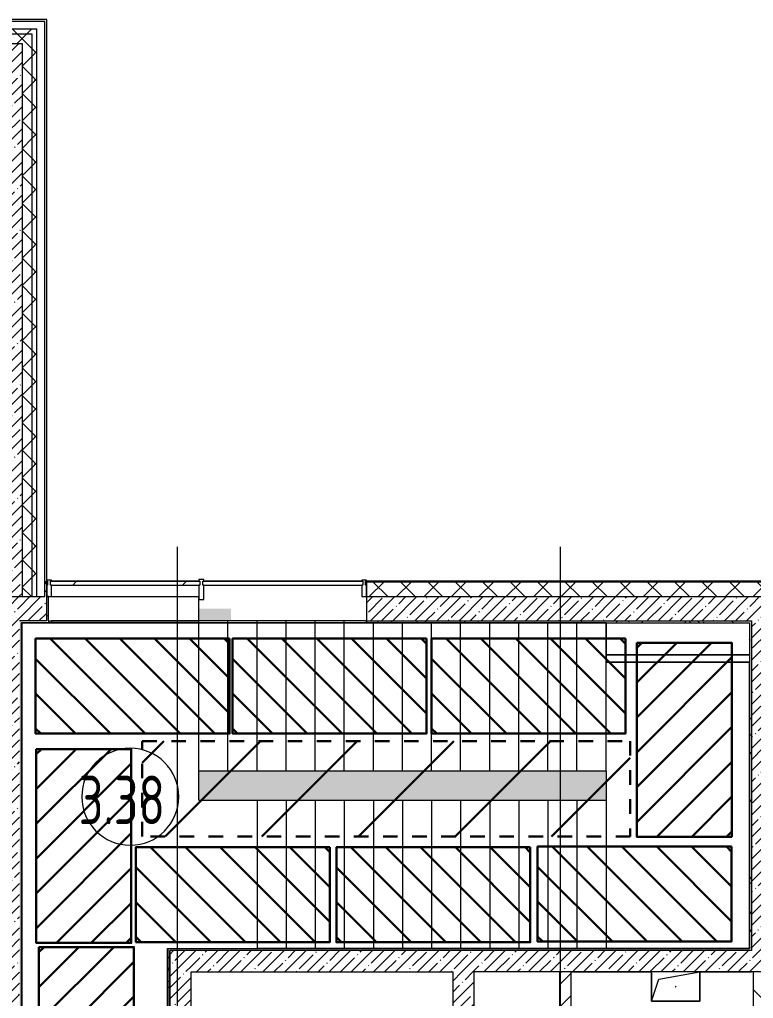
# Model space of a CAD drawing. Header units: millimetres. Extents: x -1113 to 415037, y -3642 to 354837.
# Drawn here: x 382257 to 389827, y 17257 to 27350 of the extents above; entities that cross this region are included whole.
import ezdxf

# ---------------------------------------------------------------- set-up
doc = ezdxf.new("R2010")
doc.units = ezdxf.units.MM
doc.linetypes.add('Штрих короткий', pattern=[600, 300, -300])
for name, color, linetype, lineweight in [('0) строит. леса', 20, 'Continuous', 30), ('A-AREA-BNDY', 7, 'Continuous', 5), ('A-AREA-IDEN', 7, 'Continuous', 9), ('A-FLOR', 7, 'Continuous', 9), ('A-GENM', 7, 'Continuous', 9), ('A-GLAZ-1', 7, 'Continuous', 5), ('A-GLAZ-CWMG', 7, 'Continuous', 9), ('A-GLAZ-CWMG-1', 7, 'Continuous', 20), ('A-WALL', 7, 'Continuous', 5), ('I-WALL', 7, 'Continuous', 5), ('S-STRS', 7, 'Continuous', 9), ('Оси', 7, 'Continuous', 9)]:
    doc.layers.add(name, color=color, linetype=linetype, lineweight=lineweight)
doc.layers.add('A-AREA-PATT-3', color=7, linetype='Continuous', lineweight=5, true_color=0xe6fae8, transparency=1)
doc.layers.add('A-WALL-1', color=9, linetype='Continuous', lineweight=5, true_color=0x808080)
doc.layers.add('A-WALL-FNSH-1', color=9, linetype='Continuous', lineweight=5, true_color=0x808080)
doc.styles.add('СПДС', font='ГОСТ тип А.ttf', dxfattribs={"width": 0.9})
pattern_1 = [(45, (289227.4, 1e-08), (-141.42136, 141.42136), []), (135, (289227.4, 1e-08), (-141.42136, -141.42136), [])]
pattern_2 = [(45, (289227.4, 1e-08), (-114.04925, 114.04925), []), (45, (289341.45, 1e-08), (-114.04925, 114.04925), [201.612, -40.322, 6.706, -33.617])]
pattern_3 = [(0, (289227.4, 1e-08), (243.84, 60.96), [20.117, -162.763, 20.117, -162.763, -975.36]), (0, (289227.4, 1e-08), (243.84, 60.96), [-365.76, 20.117, -345.643, 20.117, -162.763, -426.72]), (0, (289227.4, 1e-08), (243.84, 60.96), [-914.4, 20.117, -101.803, 20.117, -284.683]), (120, (289318.84, 30.48), (-174.71291, 180.691634), [20.117, -162.763, 20.117, -162.763, -975.36]), (120, (289318.84, 30.48), (-174.71291, 180.691634), [-365.76, 20.117, -345.643, 20.117, -162.763, -426.72]), (120, (289318.84, 30.48), (-174.71291, 180.691634), [-914.4, 20.117, -101.803, 20.117, -284.683]), (240, (289349.32, 152.4), (-69.12709, -241.651634), [20.117, -162.763, 20.117, -162.763, -975.36]), (240, (289349.32, 152.4), (-69.12709, -241.651634), [-365.76, 20.117, -345.643, 20.117, -162.763, -426.72]), (240, (289349.32, 152.4), (-69.12709, -241.651634), [-914.4, 20.117, -101.803, 20.117, -284.683])]

# ---------------------------------------------------------------- blocks, each defined once
blk = doc.blocks.new('GM_Отверстие прямоугольное _в плите_ - Отверстие-21610241-Объем проектирования 3 этажа')
at = {"layer": 'A-GENM'}
for p, q in [((-250, -150), (-250, 150)), ((-250, 150), (-250, -150)), ((-175, 75), (250, 150)), ((250, 150), (250, -150)), ((250, -150), (250, 150)), ((-250, -150), (-175, 75)), ((250, -150), (-250, -150)), ((-250, -150), (250, -150))]:
    blk.add_line(p, q, dxfattribs=at)
for start, end in [(360, 180), (180, 360)]:
    blk.add_arc((0, 0), 2.5, start, end, dxfattribs=at)
blk = doc.blocks.new('PNS_Панель прямоугольная - Нр_Стекло - 40мм-22855911-Объем проектирования 3 этажа')
at = {"layer": 'A-GLAZ-1'}
h = blk.add_hatch(dxfattribs=at)
h.set_pattern_fill('FP_229', color=256, style=0, pattern_type=2)
h.set_pattern_definition([(45, (-94320, -21360), (-565.6854, 565.6854), [400, -1200]), (45, (-94720, -21560), (-565.6854, 565.6854), [1200, -400]), (45, (-93920, -21760), (-565.6854, 565.6854), [400, -1200])])
h.paths.add_polyline_path([(-760, -40), (770, -40), (770, 0), (-770, 0), (-770, -40)])
for p, q in [((-770, 0), (770, 0)), ((760, 0), (-760, 0)), ((-760, -40), (760, -40))]:
    blk.add_line(p, q, dxfattribs=at)
blk = doc.blocks.new('Прямоугольный импост - Импост структурный с накладкой - 170мм-22854936-Объем проектирования 3 этажа')
at = {"layer": 'A-GLAZ-CWMG-1'}
for p, q in [((-50, 40), (-50, 160)), ((-50, 160), (0, 160)), ((0, 160), (0, 40)), ((-40, 40), (-50, 40)), ((-50, -10), (-50, 0)), ((-50, 0), (-40, 0)), ((-40, 0), (-40, 40)), ((-10, 40), (-10, 0)), ((0, 40), (-10, 40)), ((-10, 0), (0, 0)), ((0, 0), (0, -10)), ((0, -10), (-50, -10))]:
    blk.add_line(p, q, dxfattribs=at)
blk = doc.blocks.new('PNS_Панель прямоугольная1 - Нр_Стекло - 40мм-23689159-Объем проектирования 3 этажа')
at = {"layer": 'A-GLAZ-1'}
for p, q in [((-825, 0), (825, 0)), ((815, 0), (-815, 0)), ((-815, -40), (815, -40))]:
    blk.add_line(p, q, dxfattribs=at)
blk = doc.blocks.new('Прямоугольный импост - Импост структурный с накладкой - 190мм-22854925-Объем проектирования 3 этажа')
at = {"layer": 'A-GLAZ-CWMG-1'}
for p, q in [((-25, 40), (-25, 190)), ((-25, 190), (25, 190)), ((25, 190), (25, 40)), ((-15, 40), (-25, 40)), ((-25, -17), (-25, 0)), ((-25, 0), (-15, 0)), ((-15, 0), (-15, 40)), ((15, 40), (15, 0)), ((25, 40), (15, 40)), ((15, 0), (25, 0)), ((25, 0), (25, -17)), ((25, -17), (-25, -17))]:
    blk.add_line(p, q, dxfattribs=at)
blk = doc.blocks.new('Прямоугольный импост - Импост структурный с накладкой - 170мм-22854979-Объем проектирования 3 этажа')
at = {"layer": 'A-GLAZ-CWMG-1'}
for p, q in [((0, 160), (-50, 160)), ((-50, 160), (-50, 40)), ((0, 40), (0, 160)), ((-50, 40), (-40, 40)), ((-40, 0), (-50, 0)), ((-50, 0), (-50, -10)), ((-40, 40), (-40, 0)), ((-10, 0), (-10, 40)), ((-10, 40), (0, 40)), ((0, 0), (-10, 0)), ((0, -10), (0, 0)), ((-50, -10), (0, -10))]:
    blk.add_line(p, q, dxfattribs=at)
blk = doc.blocks.new('Зашивка приборов отопления40 - Зашивка приборов отопления-33325598-Объем проектирования 3 этажа')
at = {"layer": 'A-WALL'}
for p, q in [((126595, 120), (125115, 120)), ((126595, 45), (126595, 120)), ((126595, 45), (125115, 45)), ((125115, 45), (126595, 45)), ((126595, -285), (126595, 45))]:
    blk.add_line(p, q, dxfattribs=at)
blk = doc.blocks.new('Марка_Помещения - Номер-25198446-Объем проектирования 3 этажа')
at = {"layer": 'A-AREA-IDEN'}
for start, end in [(360, 180), (180, 360)]:
    blk.add_arc((0, 0), 2.5, start, end, dxfattribs=at)

msp = doc.modelspace()

# ---------------------------------------------------------------- hatches: boundary and pattern name
at = {"layer": '0) строит. леса'}
h = msp.add_hatch(dxfattribs=at)
h.set_pattern_fill('ANSI31', color=256, scale=80, angle=-90)
h.set_pattern_definition([(315, (528301.87, 16767.9), (179.60512, 179.60512), [])])
h.paths.add_polyline_path([(384423, 20968), (382423, 20968), (382423, 19988), (384423, 19988)])
h = msp.add_hatch(dxfattribs=at)
h.set_pattern_fill('ANSI31', color=256, scale=80, angle=-90)
h.set_pattern_definition([(315, (530333.12, 16767.9), (179.60512, 179.60512), [])])
h.paths.add_polyline_path([(386454, 20968), (384454, 20968), (384454, 19988), (386454, 19988)])
h = msp.add_hatch(dxfattribs=at)
h.set_pattern_fill('ANSI31', color=256, scale=80, angle=-90)
h.set_pattern_definition([(315, (532386.52, 16767.9), (179.60512, 179.60512), [])])
h.paths.add_polyline_path([(388507, 20968), (386507, 20968), (386507, 19988), (388507, 19988)])
h = msp.add_hatch(dxfattribs=at)
h.set_pattern_fill('ANSI31', color=256, scale=80)
h.set_pattern_definition([(45, (392823.28, 164804.46), (-179.60512, 179.60512), [])])
h.paths.add_polyline_path([(388624, 20925), (388624, 18925), (389604, 18925), (389604, 20925)])
at = {"layer": '0) строит. леса', "linetype": 'Штрих короткий', "ltscale": 0.5}
h = msp.add_hatch(dxfattribs=at)
h.set_pattern_fill('ANSI31', color=256, scale=222)
h.paths.add_polyline_path([(388557, 18927), (383523, 18927), (383523, 19911), (388557, 19911)])
at = {"layer": '0) строит. леса'}
h = msp.add_hatch(dxfattribs=at)
h.set_pattern_fill('ANSI31', color=256, scale=80)
h.set_pattern_definition([(45, (386628.52, 163708.1), (-179.60512, 179.60512), [])])
h.paths.add_polyline_path([(382429, 19829), (382429, 17829), (383409, 17829), (383409, 19829)])
h = msp.add_hatch(dxfattribs=at)
h.set_pattern_fill('ANSI31', color=256, scale=80, angle=-90)
h.set_pattern_definition([(315, (529337.26, 14618.43), (179.60512, 179.60512), [])])
h.paths.add_polyline_path([(385458, 18818), (383458, 18818), (383458, 17838), (385458, 17838)])
h = msp.add_hatch(dxfattribs=at)
h.set_pattern_fill('ANSI31', color=256, scale=80, angle=-90)
h.set_pattern_definition([(315, (531404.6, 14615.87), (179.60512, 179.60512), [])])
h.paths.add_polyline_path([(387525, 18816), (385525, 18816), (385525, 17836), (387525, 17836)])
h = msp.add_hatch(dxfattribs=at)
h.set_pattern_fill('ANSI31', color=256, scale=80, angle=-90)
h.set_pattern_definition([(315, (533480.55, 14623.25), (179.60512, 179.60512), [])])
h.paths.add_polyline_path([(389601, 18823), (387601, 18823), (387601, 17843), (389601, 17843)])
h = msp.add_hatch(dxfattribs=at)
h.set_pattern_fill('ANSI31', color=256, scale=80)
h.set_pattern_definition([(45, (386656.55, 161665.33), (-179.60512, 179.60512), [])])
h.paths.add_polyline_path([(382457, 17786), (382457, 15786), (383437, 15786), (383437, 17786)])
at = {"layer": 'A-AREA-PATT-3'}
h = msp.add_hatch(color=256, dxfattribs=at)
h.paths.add_polyline_path([(384107, 19300), (388307, 19300), (388307, 19600), (384107, 19600), (384107, 19438)])
h.paths.add_polyline_path([(384107, 21150), (384437, 21150), (384437, 21275), (384107, 21275), (384107, 21172)])
at = {"layer": 'A-WALL'}
h = msp.add_hatch(dxfattribs=at)
h.set_pattern_fill('FP_24', color=256, style=0, pattern_type=2)
h.set_pattern_definition(pattern_1)
h.paths.add_polyline_path([(382406, 27200), (382437, 27200), (382437, 27250), (369577, 27250), (369577, 27200), (382387, 27200)])
h.paths.add_polyline_path([(363288, 27200), (363477, 27200), (363477, 27250), (362137, 27250), (362137, 27200), (363287, 27200)])
h.paths.add_polyline_path([(365577, 27200), (366477, 27200), (366477, 27250), (365577, 27250), (365577, 27210)])
h.paths.add_polyline_path([(359563, 27200), (360037, 27200), (360037, 27250), (358837, 27250), (358837, 27200), (359537, 27200)])
h.paths.add_polyline_path([(355747, 27200), (356337, 27200), (356337, 27250), (355747, 27250), (355747, 27243)])
h = msp.add_hatch(dxfattribs=at)
h.set_pattern_fill('FP_24', color=256, style=0, pattern_type=2)
h.set_pattern_definition(pattern_1)
h.paths.add_polyline_path([(375880, 27100), (382387, 27100), (382387, 27200), (369577, 27200), (369577, 27100), (373977, 27100)])
h.paths.add_polyline_path([(359537, 27100), (360037, 27100), (360037, 27200), (358837, 27200), (358837, 27100), (359019, 27100)])
h.paths.add_polyline_path([(355987, 27100), (356337, 27100), (356337, 27200), (355747, 27200), (355747, 27100), (355756, 27100)])
h.paths.add_polyline_path([(362137, 27100), (363477, 27100), (363477, 27200), (362137, 27200), (362137, 27140)])
h.paths.add_polyline_path([(365577, 27100), (366477, 27100), (366477, 27200), (365577, 27200), (365577, 27129)])
h = msp.add_hatch(dxfattribs=at)
h.set_pattern_fill('FP_24', color=256, style=0, pattern_type=2)
h.set_pattern_definition(pattern_1)
h.paths.add_polyline_path([(382437, 21400), (382437, 27200), (382387, 27200), (382387, 21400), (382406, 21400)])
h = msp.add_hatch(dxfattribs=at)
h.set_pattern_fill('FP_24', color=256, style=0, pattern_type=2)
h.set_pattern_definition(pattern_1)
h.paths.add_polyline_path([(382287, 21400), (382387, 21400), (382387, 27100), (382287, 27100), (382287, 21450)])
h = msp.add_hatch(dxfattribs=at)
h.set_pattern_fill('FP_24', color=256, style=0, pattern_type=2)
h.set_pattern_definition(pattern_1)
h.paths.add_polyline_path([(397635, 21400), (398278, 21400), (398278, 21550), (396978, 21550), (396978, 21400)])
h.paths.add_polyline_path([(393878, 21400), (393878, 21550), (392677, 21550), (392677, 21400), (393284, 21400)])
h.paths.add_polyline_path([(395277, 21400), (396078, 21400), (396078, 21550), (394778, 21550), (394778, 21400)])
h.paths.add_polyline_path([(389887, 21400), (390377, 21400), (390377, 21550), (385837, 21550), (385837, 21400), (389807, 21400)])
h.paths.add_polyline_path([(399178, 21400), (400477, 21400), (400477, 21550), (399178, 21550)])
h.paths.add_polyline_path([(382537, 21400), (382537, 21550), (382517, 21550), (382517, 21400)])
h.paths.add_polyline_path([(414057, 21400), (414457, 21400), (414457, 21550), (409378, 21550), (409378, 21400), (412864, 21400)])
h.paths.add_polyline_path([(406228, 21400), (406228, 21550), (405358, 21550), (405358, 21400)])
h.paths.add_polyline_path([(402777, 21400), (403928, 21400), (403928, 21550), (402777, 21550)])
h.paths.add_polyline_path([(407128, 21400), (408478, 21400), (408478, 21550), (407128, 21550)])
at = {"layer": 'I-WALL'}
h = msp.add_hatch(dxfattribs=at)
h.set_pattern_fill('FP_1', color=256, style=0, pattern_type=2)
h.set_pattern_definition(pattern_2)
h.paths.add_polyline_path([(382287, 21400), (382287, 27100), (382037, 27100), (382037, 21400)])
h = msp.add_hatch(dxfattribs=at)
h.set_pattern_fill('FP_1', color=256, style=0, pattern_type=2)
h.set_pattern_definition(pattern_2)
h.paths.add_polyline_path([(382037, 17270), (382199, 17270), (382238, 17323), (382257, 17270), (382257, 21400), (382037, 21400), (382037, 17350)])
h = msp.add_hatch(dxfattribs=at)
h.set_pattern_fill('FP_1', color=256, style=0, pattern_type=2)
h.set_pattern_definition(pattern_2)
h.paths.add_polyline_path([(382257, 21150), (382537, 21150), (382537, 21400), (382257, 21400), (382257, 21336)])
h.paths.add_polyline_path([(386758, 21150), (389807, 21150), (389807, 21400), (385837, 21400), (385837, 21150)])
h = msp.add_hatch(dxfattribs=at)
h.set_pattern_fill('FP_191', color=256, style=0, pattern_type=2)
h.set_pattern_definition(pattern_3)
h.paths.add_polyline_path([(382537, 21150), (382557, 21152), (382557, 21400), (382537, 21400), (382537, 21336)])
h = msp.add_hatch(dxfattribs=at)
h.set_pattern_fill('FP_1', color=256, style=0, pattern_type=2)
h.set_pattern_definition(pattern_2)
h.paths.add_polyline_path([(390027, 17530), (390027, 21400), (389807, 21400), (389807, 17530), (389887, 17530)])
h = msp.add_hatch(dxfattribs=at)
h.set_pattern_fill('FP_191', color=256, style=0, pattern_type=2)
h.set_pattern_definition(pattern_3)
h.paths.add_polyline_path([(382277, 13640), (382276, 21130), (382257, 21150), (382257, 13640)])
h.paths.add_polyline_path([(382277, 21130), (382277, 21150), (382257, 21150), (382271, 21136)])
h = msp.add_hatch(dxfattribs=at)
h.set_pattern_fill('FP_191', color=256, style=0, pattern_type=2)
h.set_pattern_definition(pattern_3)
h.paths.add_polyline_path([(389786, 21130), (389787, 21150), (385837, 21150), (385837, 21130), (389477, 21130)])
h = msp.add_hatch(dxfattribs=at)
h.set_pattern_fill('FP_191', color=256, style=0, pattern_type=2)
h.set_pattern_definition(pattern_3)
h.paths.add_polyline_path([(389807, 17750), (389807, 21150), (389787, 21150), (389788, 17770)])
h.paths.add_polyline_path([(389787, 17750), (389807, 17750), (389787, 17770)])
h = msp.add_hatch(dxfattribs=at)
h.set_pattern_fill('FP_191', color=256, style=0, pattern_type=2)
h.set_pattern_definition(pattern_3)
h.paths.add_polyline_path([(383807, 13640), (383805, 17770), (383787, 17770), (383787, 13641)])
h = msp.add_hatch(dxfattribs=at)
h.set_pattern_fill('FP_191', color=256, style=0, pattern_type=2)
h.set_pattern_definition(pattern_3)
h.paths.add_polyline_path([(386807, 17750), (389787, 17750), (389786, 17770), (383807, 17770), (383807, 17750), (386758, 17750)])
h = msp.add_hatch(dxfattribs=at)
h.set_pattern_fill('FP_1', color=256, style=0, pattern_type=2)
h.set_pattern_definition(pattern_2)
h.paths.add_polyline_path([(384027, 13620), (384027, 17750), (383807, 17750), (383807, 13620), (383902, 13620)])
h = msp.add_hatch(dxfattribs=at)
h.set_pattern_fill('FP_1', color=256, style=0, pattern_type=2)
h.set_pattern_definition(pattern_2)
h.paths.add_polyline_path([(389787, 17530), (389807, 17530), (389807, 17750), (384027, 17750), (384027, 17530), (389760, 17530)])
h = msp.add_hatch(dxfattribs=at)
h.set_pattern_fill('FP_1', color=256, style=0, pattern_type=2)
h.set_pattern_definition(pattern_2)
h.paths.add_polyline_path([(386727, 15830), (386947, 15830), (386947, 17530), (386727, 17530), (386727, 17123)])
h = msp.add_hatch(dxfattribs=at)
h.set_pattern_fill('FP_79', color=256, style=0, pattern_type=2)
h.set_pattern_definition([(45, (289227.4, 1e-08), (-171.0739, 171.0739), []), (45, (289341.45, 1e-08), (-171.0739, 171.0739), [])])
h.paths.add_polyline_path([(387947, 15830), (387947, 17530), (387827, 17530), (387827, 15830)])
h = msp.add_hatch(dxfattribs=at)
h.set_pattern_fill('FP_23', color=256, style=0, pattern_type=2)
h.set_pattern_definition([(135, (289227.4, 1e-08), (-141.42136, -141.42136), [])])
h.paths.add_polyline_path([(390012, 13900), (390027, 13900), (390027, 17530), (389827, 17530), (389827, 13900)])
h = msp.add_hatch(dxfattribs=at)
h.set_pattern_fill('FP_1', color=256, style=0, pattern_type=2)
h.set_pattern_definition(pattern_2)
h.paths.add_polyline_path([(382038, 13620), (382227, 13620), (382227, 13628), (382257, 13628), (382257, 17270), (382238, 17323), (382199, 17270), (382037, 17270), (382037, 13620)])

# ---------------------------------------------------------------- linework, layer by layer
at = {"layer": '0) строит. леса'}
for points in [[(384423, 20968), (382423, 20968), (382423, 19988), (384423, 19988)], [(386454, 20968), (384454, 20968), (384454, 19988), (386454, 19988)], [(388507, 20968), (386507, 20968), (386507, 19988), (388507, 19988)], [(388624, 20925), (388624, 18925), (389604, 18925), (389604, 20925)], [(382429, 19829), (382429, 17829), (383409, 17829), (383409, 19829)], [(385458, 18818), (383458, 18818), (383458, 17838), (385458, 17838)], [(387525, 18816), (385525, 18816), (385525, 17836), (387525, 17836)], [(389601, 18823), (387601, 18823), (387601, 17843), (389601, 17843)], [(382457, 17786), (382457, 15786), (383437, 15786), (383437, 17786)]]:
    msp.add_lwpolyline(points, close=True, dxfattribs=at)
at = {"layer": '0) строит. леса', "linetype": 'Штрих короткий', "ltscale": 0.5}
msp.add_lwpolyline([(388557, 18927), (383523, 18927), (383523, 19911), (388557, 19911)], close=True, dxfattribs=at)
at = {"layer": 'A-AREA-BNDY', "flags": 128}
msp.add_lwpolyline([(384437, 21150), (382587, 21150), (382587, 21129), (382558, 21129), (382280, 21129), (382280, 13641), (383785, 13641), (383785, 17771), (384715, 17771), (389786, 17771), (389786, 20725), (388307, 20725), (388307, 20800), (388307, 21129), (385837, 21129), (385837, 21150)], close=True, dxfattribs=at)
at = {"layer": 'A-FLOR'}
for p, q in [((382587, 21400), (384107, 21400)), ((384107, 19300), (384107, 21400)), ((384107, 21130), (382277, 21130)), ((382277, 13640), (382277, 21129)), ((382557, 21150), (384107, 21150)), ((384107, 19300), (384707, 19300)), ((384707, 19300), (384707, 17770)), ((383786, 13640), (383786, 17750)), ((387947, 17530), (388775, 17530)), ((389275, 17530), (389807, 17530))]:
    msp.add_line(p, q, dxfattribs=at)
at = {"layer": 'A-WALL'}
for p, q in [((382517, 27330), (369577, 27330)), ((382437, 27250), (369577, 27250)), ((382437, 21400), (382437, 27250)), ((382517, 21400), (382517, 27330)), ((382387, 27200), (369577, 27200)), ((382387, 21400), (382387, 27200)), ((382287, 21400), (382287, 27100)), ((382537, 21553), (382517, 21553)), ((382537, 21550), (382517, 21550)), ((390377, 21553), (385837, 21553)), ((390377, 21550), (385837, 21550)), ((385837, 21400), (390377, 21400)), ((382537, 21150), (382257, 21150)), ((389786, 21129), (389786, 21130)), ((389787, 21130), (389787, 17770)), ((389807, 21150), (389807, 17750)), ((383787, 13640), (383787, 17770)), ((389787, 17771), (389786, 17771)), ((383807, 17750), (383807, 13620)), ((389807, 17750), (383807, 17750)), ((383807, 13640), (383807, 17750)), ((389827, 13900), (389827, 17530))]:
    msp.add_line(p, q, dxfattribs=at)
at = {"layer": 'A-WALL-1'}
for p, q in [((382287, 27100), (369577, 27100)), ((385837, 21550), (385837, 21130)), ((382037, 21400), (382517, 21400)), ((382537, 21150), (382537, 21400)), ((382557, 21400), (382537, 21400)), ((382557, 21150), (382557, 21400)), ((385837, 21150), (389807, 21150)), ((385837, 21130), (389787, 21130)), ((389787, 17770), (383787, 17770)), ((384027, 15830), (384027, 17530)), ((384027, 17530), (386727, 17530)), ((386727, 17530), (386727, 15830)), ((386947, 15830), (386947, 17530)), ((390027, 17530), (386947, 17530)), ((387827, 17530), (387827, 15830)), ((387947, 17123), (387947, 17530))]:
    msp.add_line(p, q, dxfattribs=at)
at = {"layer": 'A-WALL-FNSH-1'}
for p, q in [((382537, 27350), (369577, 27350)), ((382537, 21400), (382537, 27350)), ((390377, 21558), (385837, 21558)), ((385837, 21558), (385837, 21550)), ((382278, 13641), (382278, 21129)), ((382557, 21150), (382557, 21130)), ((382558, 21129), (382558, 21150)), ((385837, 21130), (385837, 21129)), ((388301, 21129), (389786, 21129)), ((389786, 21129), (389786, 17771)), ((383787, 17770), (383786, 17770)), ((383787, 17771), (383787, 17770)), ((389786, 17771), (384715, 17771))]:
    msp.add_line(p, q, dxfattribs=at)
at = {"layer": 'I-WALL'}
for p, q in [((382277, 21130), (385837, 21130)), ((382277, 21130), (382277, 21129)), ((388301, 21129), (382277, 21129)), ((382279, 13640), (382279, 21129)), ((382280, 21129), (382280, 13640)), ((382587, 21130), (382587, 21129)), ((384017, 21129), (384017, 21130)), ((384027, 21129), (384027, 21130)), ((384083, 21129), (384083, 21130)), ((387917, 21129), (387917, 21130)), ((388301, 21129), (388301, 21130)), ((383785, 13641), (383785, 17771)), ((383785, 17771), (383786, 17771)), ((383786, 17771), (383786, 13641)), ((383787, 17771), (384715, 17771))]:
    msp.add_line(p, q, dxfattribs=at)
at = {"layer": 'S-STRS'}
for p, q in [((384107, 19600), (384107, 21150)), ((384407, 21150), (384107, 21150)), ((384707, 21150), (384407, 21150)), ((384407, 19600), (384407, 21150)), ((384407, 19600), (384407, 21150)), ((385007, 21150), (384707, 21150)), ((384707, 19600), (384707, 21150)), ((384707, 19600), (384707, 21150)), ((385307, 21150), (385007, 21150)), ((385007, 19600), (385007, 21150)), ((385007, 19600), (385007, 21150)), ((385607, 21150), (385307, 21150)), ((385307, 19600), (385307, 21150)), ((385307, 19600), (385307, 21150)), ((385837, 21150), (385607, 21150)), ((385607, 19600), (385607, 21150)), ((385607, 19600), (385607, 21150)), ((385907, 19600), (385907, 21130)), ((385907, 19600), (385907, 21130)), ((386207, 19600), (386207, 21130)), ((386207, 19600), (386207, 21130)), ((386507, 19600), (386507, 21130)), ((386507, 19600), (386507, 21130)), ((386807, 19600), (386807, 21130)), ((386807, 19600), (386807, 21130)), ((387107, 19600), (387107, 21130)), ((387107, 19600), (387107, 21130)), ((387407, 19600), (387407, 21130)), ((387407, 19600), (387407, 21130)), ((387707, 19600), (387707, 21130)), ((387707, 19600), (387707, 21130)), ((388007, 19600), (388007, 21130)), ((388007, 19600), (388007, 21130)), ((388307, 19600), (388307, 20725)), ((388307, 19600), (388307, 20725)), ((384407, 19600), (384107, 19600)), ((384707, 19600), (384407, 19600)), ((385007, 19600), (384707, 19600)), ((385307, 19600), (385007, 19600)), ((385607, 19600), (385307, 19600)), ((385907, 19600), (385607, 19600)), ((386207, 19600), (385907, 19600)), ((386507, 19600), (386207, 19600)), ((386807, 19600), (386507, 19600)), ((387107, 19600), (386807, 19600)), ((387407, 19600), (387107, 19600)), ((387707, 19600), (387407, 19600)), ((388007, 19600), (387707, 19600)), ((388307, 19600), (388007, 19600)), ((388307, 19600), (388307, 19300)), ((384707, 19300), (384707, 17770)), ((384707, 19300), (385007, 19300)), ((384707, 19300), (384707, 17770)), ((385007, 19300), (385307, 19300)), ((385007, 19300), (385007, 17770)), ((385007, 19300), (385007, 17770)), ((385307, 19300), (385607, 19300)), ((385307, 19300), (385307, 17770)), ((385307, 19300), (385307, 17770)), ((385607, 19300), (385907, 19300)), ((385607, 19300), (385607, 17770)), ((385607, 19300), (385607, 17770)), ((385907, 19300), (386207, 19300)), ((385907, 19300), (385907, 17770)), ((385907, 19300), (385907, 17770)), ((386207, 19300), (386507, 19300)), ((386207, 19300), (386207, 17770)), ((386207, 19300), (386207, 17770)), ((386507, 19300), (386807, 19300)), ((386507, 19300), (386507, 17770)), ((386507, 19300), (386507, 17770)), ((386807, 19300), (387107, 19300)), ((386807, 19300), (386807, 17770)), ((386807, 19300), (386807, 17770)), ((387107, 19300), (387407, 19300)), ((387107, 19300), (387107, 17770)), ((387107, 19300), (387107, 17770)), ((387407, 19300), (387707, 19300)), ((387407, 19300), (387407, 17770)), ((387407, 19300), (387407, 17770)), ((387707, 19300), (388007, 19300)), ((387707, 19300), (387707, 17770)), ((387707, 19300), (387707, 17770)), ((388007, 19300), (388307, 19300)), ((388007, 19300), (388007, 17770)), ((388007, 19300), (388007, 17770)), ((388307, 19300), (388307, 17770)), ((388307, 19300), (388307, 17770))]:
    msp.add_line(p, q, dxfattribs=at)
at = {"layer": 'Оси'}
for points in [[(383887, -1906), (383887, 3094), (383887, 16915), (383887, 21915)], [(387837, -1906), (387837, 3094), (387837, 16915), (387837, 21915)]]:
    msp.add_lwpolyline(points, dxfattribs=at)

# ---------------------------------------------------------------- block references
at = {"layer": 'A-AREA-IDEN', "xscale": 199.9999999999999, "yscale": 199.9999999999999, "zscale": 199.9999999999999}
msp.add_blockref('Марка_Помещения - Номер-25198446-Объем проектирования 3 этажа', (383399, 19337), dxfattribs=at)
at = {"layer": 'A-GENM'}
msp.add_blockref('GM_Отверстие прямоугольное _в плите_ - Отверстие-21610241-Объем проектирования 3 этажа', (389025, 17380), dxfattribs=at)
at = {"layer": 'A-GLAZ-1'}
for name, p in [('PNS_Панель прямоугольная - Нр_Стекло - 40мм-22855911-Объем проектирования 3 этажа', (383347, 21560)), ('PNS_Панель прямоугольная1 - Нр_Стекло - 40мм-23689159-Объем проектирования 3 этажа', (384972, 21560))]:
    msp.add_blockref(name, p, dxfattribs=at)
at = {"layer": 'A-GLAZ-CWMG', "rotation": 180}
msp.add_blockref('Прямоугольный импост - Импост структурный с накладкой - 170мм-22854979-Объем проектирования 3 этажа', (382537, 21560), dxfattribs=at)
at = {"layer": 'A-GLAZ-CWMG', "extrusion": (0, 0, -1), "rotation": 180}
for name, p in [('Прямоугольный импост - Импост структурный с накладкой - 190мм-22854925-Объем проектирования 3 этажа', (-384132, 21560)), ('Прямоугольный импост - Импост структурный с накладкой - 170мм-22854936-Объем проектирования 3 этажа', (-385837, 21560))]:
    msp.add_blockref(name, p, dxfattribs=at)
at = {"layer": 'A-WALL', "rotation": 180}
msp.add_blockref('Зашивка приборов отопления40 - Зашивка приборов отопления-33325598-Объем проектирования 3 этажа', (514902, 20845), dxfattribs=at)

# ---------------------------------------------------------------- texts
at = {"layer": 'A-AREA-IDEN', "insert": (382867, 19554), "char_height": 500, "width": 1327.59, "attachment_point": 1, "style": 'СПДС'}
msp.add_mtext('3.38', dxfattribs=at)

doc.saveas('drawing.dxf')
